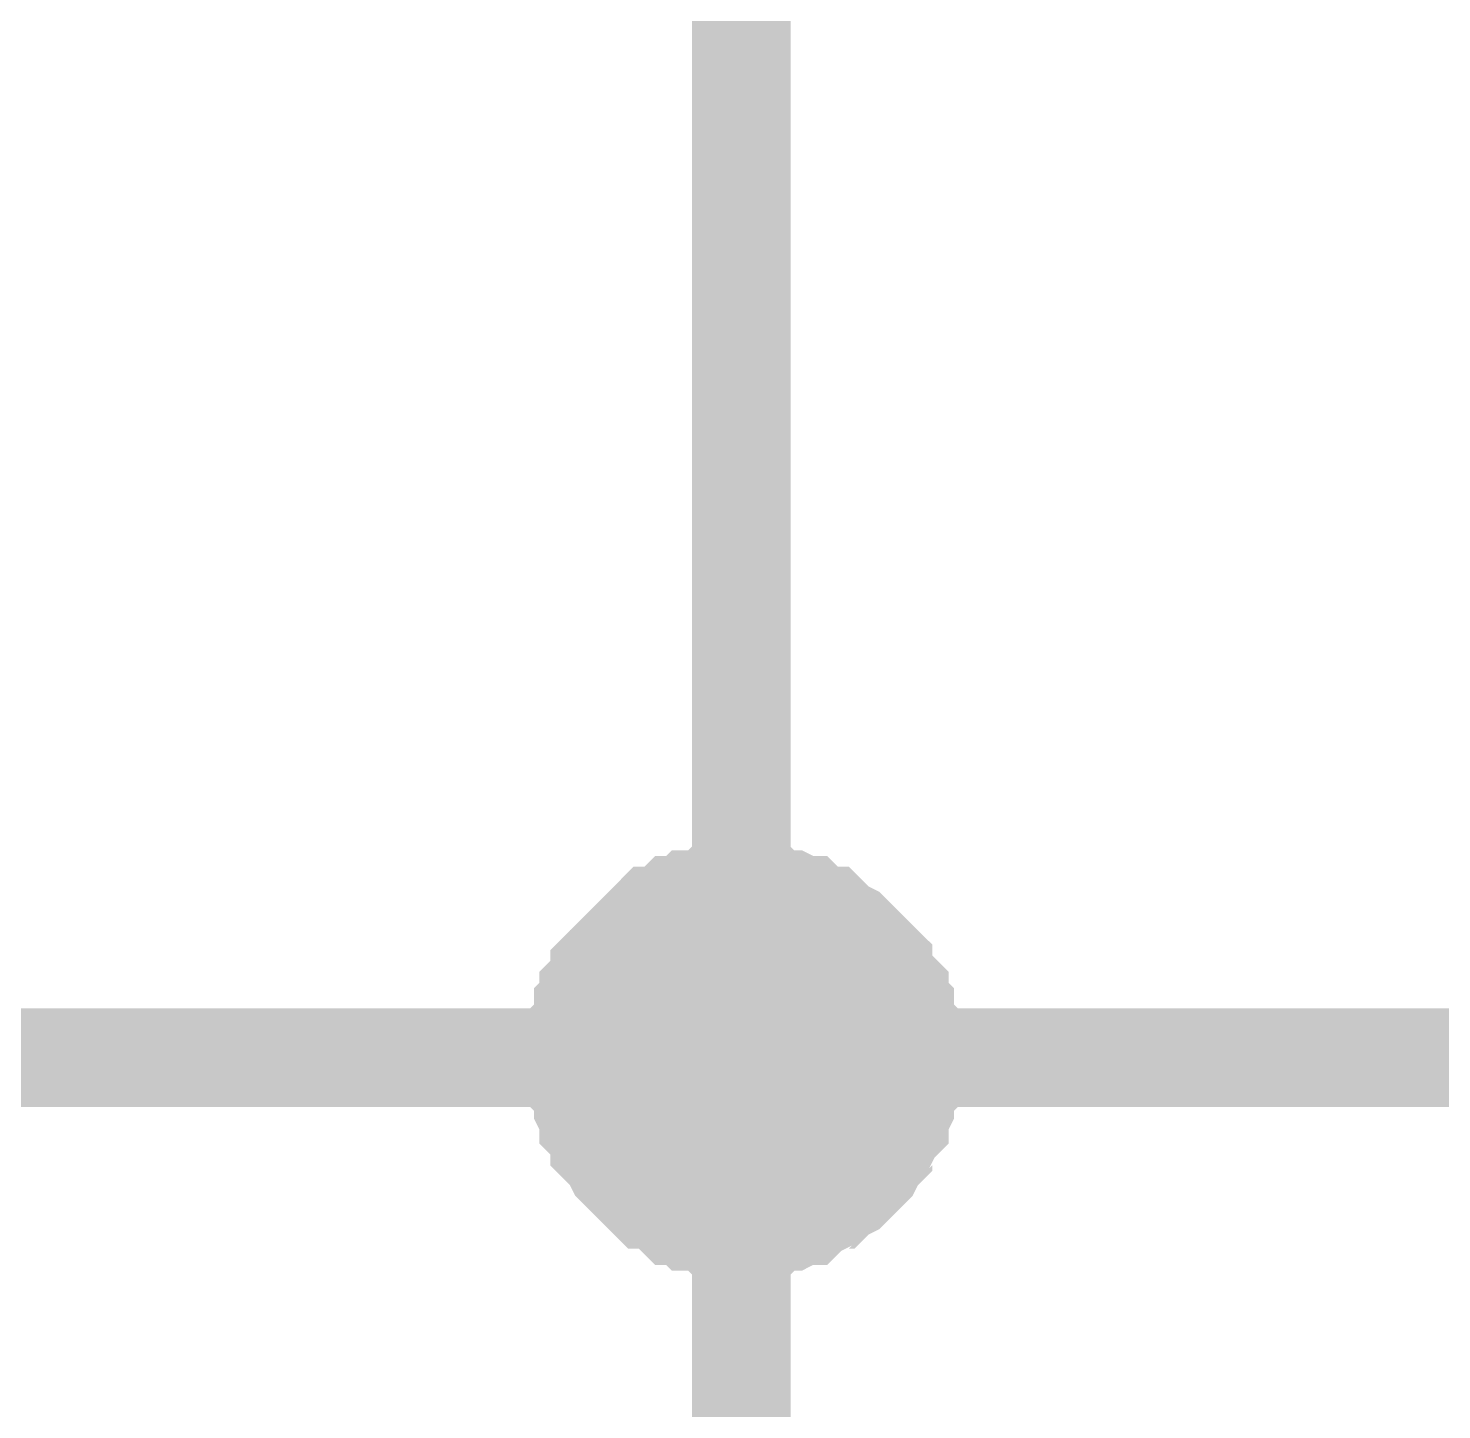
# Model space of a CAD drawing. Header units: millimetres. Extents: x 0 to 420, y 0 to 297.
# Drawn here: x 212.833 to 217.126, y 93.929 to 98.126 of the extents above; entities that cross this region are included whole.
import ezdxf

# ---------------------------------------------------------------- set-up
doc = ezdxf.new("R2010")
doc.units = ezdxf.units.MM
doc.layers.add('Sheet', color=255, linetype='Continuous')

msp = doc.modelspace()

# ---------------------------------------------------------------- linework, layer by layer
at = {"layer": 'Sheet'}
for points, const_width in [([(150.0355, 134.988), (167.5299, 134.988), (167.5299, 94.9983), (214.9984, 94.9983)], 0.2997), ([(242.4898, 94.9983), (214.9984, 94.9983), (214.9984, 99.9991)], 0.2997), ([(214.5019, 94.9983), (214.5019, 95.0314), (214.5019, 95.0479), (214.5019, 95.0811), (214.5184, 95.0976), (214.5184, 95.1307), (214.5184, 95.1473), (214.535, 95.1639), (214.535, 95.197), (214.5515, 95.2135), (214.5681, 95.2301), (214.5681, 95.2632), (214.5846, 95.2798), (214.6012, 95.2963), (214.6177, 95.3129), (214.6343, 95.3294), (214.6509, 95.346), (214.6674, 95.3626), (214.684, 95.3791), (214.7005, 95.3957), (214.7171, 95.4122), (214.7336, 95.4288), (214.7667, 95.4288), (214.7833, 95.4454), (214.7998, 95.4619), (214.8329, 95.4619), (214.8495, 95.4785), (214.866, 95.4785), (214.8991, 95.4785), (214.9157, 95.495), (214.9488, 95.495), (214.9653, 95.495), (214.9984, 95.495)], 0.2997), ([(214.5019, 94.9983), (214.5019, 95.0314), (214.5019, 95.0479), (214.5019, 95.0811), (214.5184, 95.0976), (214.5184, 95.1307), (214.5184, 95.1473), (214.535, 95.1639), (214.535, 95.197), (214.5515, 95.2135), (214.5681, 95.2301), (214.5681, 95.2632), (214.5846, 95.2798), (214.6012, 95.2963), (214.6177, 95.3129), (214.6343, 95.3294), (214.6509, 95.346), (214.6674, 95.3626), (214.684, 95.3791), (214.7005, 95.3957), (214.7171, 95.4122), (214.7336, 95.4288), (214.7667, 95.4288), (214.7833, 95.4454), (214.7998, 95.4619), (214.8329, 95.4619), (214.8495, 95.4785), (214.866, 95.4785), (214.8991, 95.4785), (214.9157, 95.495), (214.9488, 95.495), (214.9653, 95.495), (214.9984, 95.495)], 0.2997), ([(214.5019, 94.9983), (214.5019, 95.0314), (214.5019, 95.0479), (214.5019, 95.0811), (214.5184, 95.0976), (214.5184, 95.1307), (214.5184, 95.1473), (214.535, 95.1639), (214.535, 95.197), (214.5515, 95.2135), (214.5681, 95.2301), (214.5681, 95.2632), (214.5846, 95.2798), (214.6012, 95.2963), (214.6177, 95.3129), (214.6343, 95.3294), (214.6509, 95.346), (214.6674, 95.3626), (214.684, 95.3791), (214.7005, 95.3957), (214.7171, 95.4122), (214.7336, 95.4288), (214.7667, 95.4288), (214.7833, 95.4454), (214.7998, 95.4619), (214.8329, 95.4619), (214.8495, 95.4785), (214.866, 95.4785), (214.8991, 95.4785), (214.9157, 95.495), (214.9488, 95.495), (214.9653, 95.495), (214.9984, 95.495)], 0.2997), ([(214.5019, 94.9983), (214.5019, 95.0314), (214.5019, 95.0479), (214.5019, 95.0811), (214.5184, 95.0976), (214.5184, 95.1307), (214.5184, 95.1473), (214.535, 95.1639), (214.535, 95.197), (214.5515, 95.2135), (214.5681, 95.2301), (214.5681, 95.2632), (214.5846, 95.2798), (214.6012, 95.2963), (214.6177, 95.3129), (214.6343, 95.3294), (214.6509, 95.346), (214.6674, 95.3626), (214.684, 95.3791), (214.7005, 95.3957), (214.7171, 95.4122), (214.7336, 95.4288), (214.7667, 95.4288), (214.7833, 95.4454), (214.7998, 95.4619), (214.8329, 95.4619), (214.8495, 95.4785), (214.866, 95.4785), (214.8991, 95.4785), (214.9157, 95.495), (214.9488, 95.495), (214.9653, 95.495), (214.9984, 95.495)], 0.2997), ([(214.5019, 94.9983), (214.5019, 95.0314), (214.5019, 95.0479), (214.5019, 95.0811), (214.5184, 95.0976), (214.5184, 95.1307), (214.5184, 95.1473), (214.535, 95.1639), (214.535, 95.197), (214.5515, 95.2135), (214.5681, 95.2301), (214.5681, 95.2632), (214.5846, 95.2798), (214.6012, 95.2963), (214.6177, 95.3129), (214.6343, 95.3294), (214.6509, 95.346), (214.6674, 95.3626), (214.684, 95.3791), (214.7005, 95.3957), (214.7171, 95.4122), (214.7336, 95.4288), (214.7667, 95.4288), (214.7833, 95.4454), (214.7998, 95.4619), (214.8329, 95.4619), (214.8495, 95.4785), (214.866, 95.4785), (214.8991, 95.4785), (214.9157, 95.495), (214.9488, 95.495), (214.9653, 95.495), (214.9984, 95.495)], 0.2997), ([(214.5019, 94.9983), (214.5019, 95.0314), (214.5019, 95.0479), (214.5019, 95.0811), (214.5184, 95.0976), (214.5184, 95.1307), (214.5184, 95.1473), (214.535, 95.1639), (214.535, 95.197), (214.5515, 95.2135), (214.5681, 95.2301), (214.5681, 95.2632), (214.5846, 95.2798), (214.6012, 95.2963), (214.6177, 95.3129), (214.6343, 95.3294), (214.6509, 95.346), (214.6674, 95.3626), (214.684, 95.3791), (214.7005, 95.3957), (214.7171, 95.4122), (214.7336, 95.4288), (214.7667, 95.4288), (214.7833, 95.4454), (214.7998, 95.4619), (214.8329, 95.4619), (214.8495, 95.4785), (214.866, 95.4785), (214.8991, 95.4785), (214.9157, 95.495), (214.9488, 95.495), (214.9653, 95.495), (214.9984, 95.495)], 0.2997), ([(214.9984, 95.495), (214.9984, 95.495)], 0.2997), ([(214.9984, 95.495), (215.0315, 95.495), (215.0481, 95.495), (215.0812, 95.495), (215.0977, 95.4785), (215.1308, 95.4785), (215.1474, 95.4785), (215.1805, 95.4619), (215.197, 95.4619), (215.2136, 95.4454), (215.2467, 95.4288), (215.2632, 95.4288), (215.2798, 95.4122), (215.2963, 95.3957), (215.3294, 95.3791), (215.346, 95.3626), (215.3625, 95.346), (215.3791, 95.3294), (215.3956, 95.3129), (215.4122, 95.2963), (215.4288, 95.2798), (215.4288, 95.2632), (215.4453, 95.2301), (215.4619, 95.2135), (215.4784, 95.197), (215.4784, 95.1639), (215.495, 95.1473), (215.495, 95.1307), (215.495, 95.0976), (215.5115, 95.0811), (215.5115, 95.0479), (215.5115, 95.0314), (215.5115, 94.9983)], 0.2997), ([(214.9984, 95.495), (214.9984, 95.495)], 0.2997), ([(214.9984, 95.495), (215.0315, 95.495), (215.0481, 95.495), (215.0812, 95.495), (215.0977, 95.4785), (215.1308, 95.4785), (215.1474, 95.4785), (215.1805, 95.4619), (215.197, 95.4619), (215.2136, 95.4454), (215.2467, 95.4288), (215.2632, 95.4288), (215.2798, 95.4122), (215.2963, 95.3957), (215.3294, 95.3791), (215.346, 95.3626), (215.3625, 95.346), (215.3791, 95.3294), (215.3956, 95.3129), (215.4122, 95.2963), (215.4288, 95.2798), (215.4288, 95.2632), (215.4453, 95.2301), (215.4619, 95.2135), (215.4784, 95.197), (215.4784, 95.1639), (215.495, 95.1473), (215.495, 95.1307), (215.495, 95.0976), (215.5115, 95.0811), (215.5115, 95.0479), (215.5115, 95.0314), (215.5115, 94.9983)], 0.2997), ([(214.9984, 95.495), (214.9984, 95.495)], 0.2997), ([(214.9984, 95.495), (215.0315, 95.495), (215.0481, 95.495), (215.0812, 95.495), (215.0977, 95.4785), (215.1308, 95.4785), (215.1474, 95.4785), (215.1805, 95.4619), (215.197, 95.4619), (215.2136, 95.4454), (215.2467, 95.4288), (215.2632, 95.4288), (215.2798, 95.4122), (215.2963, 95.3957), (215.3294, 95.3791), (215.346, 95.3626), (215.3625, 95.346), (215.3791, 95.3294), (215.3956, 95.3129), (215.4122, 95.2963), (215.4288, 95.2798), (215.4288, 95.2632), (215.4453, 95.2301), (215.4619, 95.2135), (215.4784, 95.197), (215.4784, 95.1639), (215.495, 95.1473), (215.495, 95.1307), (215.495, 95.0976), (215.5115, 95.0811), (215.5115, 95.0479), (215.5115, 95.0314), (215.5115, 94.9983)], 0.2997), ([(214.9984, 95.495), (214.9984, 95.495)], 0.2997), ([(214.9984, 95.495), (215.0315, 95.495), (215.0481, 95.495), (215.0812, 95.495), (215.0977, 95.4785), (215.1308, 95.4785), (215.1474, 95.4785), (215.1805, 95.4619), (215.197, 95.4619), (215.2136, 95.4454), (215.2467, 95.4288), (215.2632, 95.4288), (215.2798, 95.4122), (215.2963, 95.3957), (215.3294, 95.3791), (215.346, 95.3626), (215.3625, 95.346), (215.3791, 95.3294), (215.3956, 95.3129), (215.4122, 95.2963), (215.4288, 95.2798), (215.4288, 95.2632), (215.4453, 95.2301), (215.4619, 95.2135), (215.4784, 95.197), (215.4784, 95.1639), (215.495, 95.1473), (215.495, 95.1307), (215.495, 95.0976), (215.5115, 95.0811), (215.5115, 95.0479), (215.5115, 95.0314), (215.5115, 94.9983)], 0.2997), ([(214.9984, 95.495), (214.9984, 95.495)], 0.2997), ([(214.9984, 95.495), (215.0315, 95.495), (215.0481, 95.495), (215.0812, 95.495), (215.0977, 95.4785), (215.1308, 95.4785), (215.1474, 95.4785), (215.1805, 95.4619), (215.197, 95.4619), (215.2136, 95.4454), (215.2467, 95.4288), (215.2632, 95.4288), (215.2798, 95.4122), (215.2963, 95.3957), (215.3294, 95.3791), (215.346, 95.3626), (215.3625, 95.346), (215.3791, 95.3294), (215.3956, 95.3129), (215.4122, 95.2963), (215.4288, 95.2798), (215.4288, 95.2632), (215.4453, 95.2301), (215.4619, 95.2135), (215.4784, 95.197), (215.4784, 95.1639), (215.495, 95.1473), (215.495, 95.1307), (215.495, 95.0976), (215.5115, 95.0811), (215.5115, 95.0479), (215.5115, 95.0314), (215.5115, 94.9983)], 0.2997), ([(214.9984, 95.495), (214.9984, 95.495)], 0.2997), ([(214.9984, 95.495), (215.0315, 95.495), (215.0481, 95.495), (215.0812, 95.495), (215.0977, 95.4785), (215.1308, 95.4785), (215.1474, 95.4785), (215.1805, 95.4619), (215.197, 95.4619), (215.2136, 95.4454), (215.2467, 95.4288), (215.2632, 95.4288), (215.2798, 95.4122), (215.2963, 95.3957), (215.3294, 95.3791), (215.346, 95.3626), (215.3625, 95.346), (215.3791, 95.3294), (215.3956, 95.3129), (215.4122, 95.2963), (215.4288, 95.2798), (215.4288, 95.2632), (215.4453, 95.2301), (215.4619, 95.2135), (215.4784, 95.197), (215.4784, 95.1639), (215.495, 95.1473), (215.495, 95.1307), (215.495, 95.0976), (215.5115, 95.0811), (215.5115, 95.0479), (215.5115, 95.0314), (215.5115, 94.9983)], 0.2997), ([(214.5019, 94.9983), (214.5019, 95.0314), (214.5019, 95.0479), (214.5019, 95.0811), (214.5184, 95.0976), (214.5184, 95.1307), (214.5184, 95.1473), (214.535, 95.1639), (214.535, 95.197), (214.5515, 95.2135), (214.5681, 95.2301), (214.5681, 95.2632), (214.5846, 95.2798), (214.6012, 95.2963), (214.6177, 95.3129), (214.6343, 95.3294), (214.6509, 95.346), (214.6674, 95.3626), (214.684, 95.3791), (214.7005, 95.3957), (214.7171, 95.4122), (214.7336, 95.4288), (214.7667, 95.4288), (214.7833, 95.4454), (214.7998, 95.4619), (214.8329, 95.4619), (214.8495, 95.4785), (214.866, 95.4785), (214.8991, 95.4785), (214.9157, 95.495), (214.9488, 95.495), (214.9653, 95.495), (214.9984, 95.495)], 0.0991), ([(214.5019, 94.9983), (214.5019, 95.0314), (214.5019, 95.0479), (214.5019, 95.0811), (214.5184, 95.0976), (214.5184, 95.1307), (214.5184, 95.1473), (214.535, 95.1639), (214.535, 95.197), (214.5515, 95.2135), (214.5681, 95.2301), (214.5681, 95.2632), (214.5846, 95.2798), (214.6012, 95.2963), (214.6177, 95.3129), (214.6343, 95.3294), (214.6509, 95.346), (214.6674, 95.3626), (214.684, 95.3791), (214.7005, 95.3957), (214.7171, 95.4122), (214.7336, 95.4288), (214.7667, 95.4288), (214.7833, 95.4454), (214.7998, 95.4619), (214.8329, 95.4619), (214.8495, 95.4785), (214.866, 95.4785), (214.8991, 95.4785), (214.9157, 95.495), (214.9488, 95.495), (214.9653, 95.495), (214.9984, 95.495)], 0.0991), ([(214.5019, 94.9983), (214.5019, 95.0314), (214.5019, 95.0479), (214.5019, 95.0811), (214.5184, 95.0976), (214.5184, 95.1307), (214.5184, 95.1473), (214.535, 95.1639), (214.535, 95.197), (214.5515, 95.2135), (214.5681, 95.2301), (214.5681, 95.2632), (214.5846, 95.2798), (214.6012, 95.2963), (214.6177, 95.3129), (214.6343, 95.3294), (214.6509, 95.346), (214.6674, 95.3626), (214.684, 95.3791), (214.7005, 95.3957), (214.7171, 95.4122), (214.7336, 95.4288), (214.7667, 95.4288), (214.7833, 95.4454), (214.7998, 95.4619), (214.8329, 95.4619), (214.8495, 95.4785), (214.866, 95.4785), (214.8991, 95.4785), (214.9157, 95.495), (214.9488, 95.495), (214.9653, 95.495), (214.9984, 95.495)], 0.0991), ([(214.5019, 94.9983), (214.5019, 95.0314), (214.5019, 95.0479), (214.5019, 95.0811), (214.5184, 95.0976), (214.5184, 95.1307), (214.5184, 95.1473), (214.535, 95.1639), (214.535, 95.197), (214.5515, 95.2135), (214.5681, 95.2301), (214.5681, 95.2632), (214.5846, 95.2798), (214.6012, 95.2963), (214.6177, 95.3129), (214.6343, 95.3294), (214.6509, 95.346), (214.6674, 95.3626), (214.684, 95.3791), (214.7005, 95.3957), (214.7171, 95.4122), (214.7336, 95.4288), (214.7667, 95.4288), (214.7833, 95.4454), (214.7998, 95.4619), (214.8329, 95.4619), (214.8495, 95.4785), (214.866, 95.4785), (214.8991, 95.4785), (214.9157, 95.495), (214.9488, 95.495), (214.9653, 95.495), (214.9984, 95.495)], 0.0991), ([(214.5019, 94.9983), (214.5019, 95.0314), (214.5019, 95.0479), (214.5019, 95.0811), (214.5184, 95.0976), (214.5184, 95.1307), (214.5184, 95.1473), (214.535, 95.1639), (214.535, 95.197), (214.5515, 95.2135), (214.5681, 95.2301), (214.5681, 95.2632), (214.5846, 95.2798), (214.6012, 95.2963), (214.6177, 95.3129), (214.6343, 95.3294), (214.6509, 95.346), (214.6674, 95.3626), (214.684, 95.3791), (214.7005, 95.3957), (214.7171, 95.4122), (214.7336, 95.4288), (214.7667, 95.4288), (214.7833, 95.4454), (214.7998, 95.4619), (214.8329, 95.4619), (214.8495, 95.4785), (214.866, 95.4785), (214.8991, 95.4785), (214.9157, 95.495), (214.9488, 95.495), (214.9653, 95.495), (214.9984, 95.495)], 0.0991), ([(214.5019, 94.9983), (214.5019, 95.0314), (214.5019, 95.0479), (214.5019, 95.0811), (214.5184, 95.0976), (214.5184, 95.1307), (214.5184, 95.1473), (214.535, 95.1639), (214.535, 95.197), (214.5515, 95.2135), (214.5681, 95.2301), (214.5681, 95.2632), (214.5846, 95.2798), (214.6012, 95.2963), (214.6177, 95.3129), (214.6343, 95.3294), (214.6509, 95.346), (214.6674, 95.3626), (214.684, 95.3791), (214.7005, 95.3957), (214.7171, 95.4122), (214.7336, 95.4288), (214.7667, 95.4288), (214.7833, 95.4454), (214.7998, 95.4619), (214.8329, 95.4619), (214.8495, 95.4785), (214.866, 95.4785), (214.8991, 95.4785), (214.9157, 95.495), (214.9488, 95.495), (214.9653, 95.495), (214.9984, 95.495)], 0.0991), ([(214.9984, 95.495), (214.9984, 95.495)], 0.0991), ([(214.9984, 95.495), (215.0315, 95.495), (215.0481, 95.495), (215.0812, 95.495), (215.0977, 95.4785), (215.1308, 95.4785), (215.1474, 95.4785), (215.1805, 95.4619), (215.197, 95.4619), (215.2136, 95.4454), (215.2467, 95.4288), (215.2632, 95.4288), (215.2798, 95.4122), (215.2963, 95.3957), (215.3294, 95.3791), (215.346, 95.3626), (215.3625, 95.346), (215.3791, 95.3294), (215.3956, 95.3129), (215.4122, 95.2963), (215.4288, 95.2798), (215.4288, 95.2632), (215.4453, 95.2301), (215.4619, 95.2135), (215.4784, 95.197), (215.4784, 95.1639), (215.495, 95.1473), (215.495, 95.1307), (215.495, 95.0976), (215.5115, 95.0811), (215.5115, 95.0479), (215.5115, 95.0314), (215.5115, 94.9983)], 0.0991), ([(214.9984, 95.495), (214.9984, 95.495)], 0.0991), ([(214.9984, 95.495), (215.0315, 95.495), (215.0481, 95.495), (215.0812, 95.495), (215.0977, 95.4785), (215.1308, 95.4785), (215.1474, 95.4785), (215.1805, 95.4619), (215.197, 95.4619), (215.2136, 95.4454), (215.2467, 95.4288), (215.2632, 95.4288), (215.2798, 95.4122), (215.2963, 95.3957), (215.3294, 95.3791), (215.346, 95.3626), (215.3625, 95.346), (215.3791, 95.3294), (215.3956, 95.3129), (215.4122, 95.2963), (215.4288, 95.2798), (215.4288, 95.2632), (215.4453, 95.2301), (215.4619, 95.2135), (215.4784, 95.197), (215.4784, 95.1639), (215.495, 95.1473), (215.495, 95.1307), (215.495, 95.0976), (215.5115, 95.0811), (215.5115, 95.0479), (215.5115, 95.0314), (215.5115, 94.9983)], 0.0991), ([(214.9984, 95.495), (214.9984, 95.495)], 0.0991), ([(214.9984, 95.495), (215.0315, 95.495), (215.0481, 95.495), (215.0812, 95.495), (215.0977, 95.4785), (215.1308, 95.4785), (215.1474, 95.4785), (215.1805, 95.4619), (215.197, 95.4619), (215.2136, 95.4454), (215.2467, 95.4288), (215.2632, 95.4288), (215.2798, 95.4122), (215.2963, 95.3957), (215.3294, 95.3791), (215.346, 95.3626), (215.3625, 95.346), (215.3791, 95.3294), (215.3956, 95.3129), (215.4122, 95.2963), (215.4288, 95.2798), (215.4288, 95.2632), (215.4453, 95.2301), (215.4619, 95.2135), (215.4784, 95.197), (215.4784, 95.1639), (215.495, 95.1473), (215.495, 95.1307), (215.495, 95.0976), (215.5115, 95.0811), (215.5115, 95.0479), (215.5115, 95.0314), (215.5115, 94.9983)], 0.0991), ([(214.9984, 95.495), (214.9984, 95.495)], 0.0991), ([(214.9984, 95.495), (215.0315, 95.495), (215.0481, 95.495), (215.0812, 95.495), (215.0977, 95.4785), (215.1308, 95.4785), (215.1474, 95.4785), (215.1805, 95.4619), (215.197, 95.4619), (215.2136, 95.4454), (215.2467, 95.4288), (215.2632, 95.4288), (215.2798, 95.4122), (215.2963, 95.3957), (215.3294, 95.3791), (215.346, 95.3626), (215.3625, 95.346), (215.3791, 95.3294), (215.3956, 95.3129), (215.4122, 95.2963), (215.4288, 95.2798), (215.4288, 95.2632), (215.4453, 95.2301), (215.4619, 95.2135), (215.4784, 95.197), (215.4784, 95.1639), (215.495, 95.1473), (215.495, 95.1307), (215.495, 95.0976), (215.5115, 95.0811), (215.5115, 95.0479), (215.5115, 95.0314), (215.5115, 94.9983)], 0.0991), ([(214.9984, 95.495), (214.9984, 95.495)], 0.0991), ([(214.9984, 95.495), (215.0315, 95.495), (215.0481, 95.495), (215.0812, 95.495), (215.0977, 95.4785), (215.1308, 95.4785), (215.1474, 95.4785), (215.1805, 95.4619), (215.197, 95.4619), (215.2136, 95.4454), (215.2467, 95.4288), (215.2632, 95.4288), (215.2798, 95.4122), (215.2963, 95.3957), (215.3294, 95.3791), (215.346, 95.3626), (215.3625, 95.346), (215.3791, 95.3294), (215.3956, 95.3129), (215.4122, 95.2963), (215.4288, 95.2798), (215.4288, 95.2632), (215.4453, 95.2301), (215.4619, 95.2135), (215.4784, 95.197), (215.4784, 95.1639), (215.495, 95.1473), (215.495, 95.1307), (215.495, 95.0976), (215.5115, 95.0811), (215.5115, 95.0479), (215.5115, 95.0314), (215.5115, 94.9983)], 0.0991), ([(214.9984, 95.495), (214.9984, 95.495)], 0.0991), ([(214.9984, 95.495), (215.0315, 95.495), (215.0481, 95.495), (215.0812, 95.495), (215.0977, 95.4785), (215.1308, 95.4785), (215.1474, 95.4785), (215.1805, 95.4619), (215.197, 95.4619), (215.2136, 95.4454), (215.2467, 95.4288), (215.2632, 95.4288), (215.2798, 95.4122), (215.2963, 95.3957), (215.3294, 95.3791), (215.346, 95.3626), (215.3625, 95.346), (215.3791, 95.3294), (215.3956, 95.3129), (215.4122, 95.2963), (215.4288, 95.2798), (215.4288, 95.2632), (215.4453, 95.2301), (215.4619, 95.2135), (215.4784, 95.197), (215.4784, 95.1639), (215.495, 95.1473), (215.495, 95.1307), (215.495, 95.0976), (215.5115, 95.0811), (215.5115, 95.0479), (215.5115, 95.0314), (215.5115, 94.9983)], 0.0991), ([(214.9984, 94.4849), (214.9653, 94.4849), (214.9488, 94.4849), (214.9157, 94.4849), (214.8991, 94.5015), (214.866, 94.5015), (214.8495, 94.5015), (214.8329, 94.5181), (214.7998, 94.5181), (214.7833, 94.5346), (214.7667, 94.5512), (214.7336, 94.5677), (214.7171, 94.5677), (214.7005, 94.5843), (214.684, 94.6009), (214.6674, 94.6174), (214.6509, 94.634), (214.6343, 94.6505), (214.6177, 94.6671), (214.6012, 94.7002), (214.5846, 94.7168), (214.5681, 94.7333), (214.5681, 94.7499), (214.5515, 94.783), (214.535, 94.7996), (214.535, 94.8161), (214.5184, 94.8492), (214.5184, 94.8658), (214.5184, 94.8989), (214.5019, 94.9155), (214.5019, 94.9486), (214.5019, 94.9652), (214.5019, 94.9983)], 0.2997), ([(214.5019, 94.9983), (214.5019, 94.9983)], 0.2997), ([(214.9984, 94.4849), (214.9653, 94.4849), (214.9488, 94.4849), (214.9157, 94.4849), (214.8991, 94.5015), (214.866, 94.5015), (214.8495, 94.5015), (214.8329, 94.5181), (214.7998, 94.5181), (214.7833, 94.5346), (214.7667, 94.5512), (214.7336, 94.5677), (214.7171, 94.5677), (214.7005, 94.5843), (214.684, 94.6009), (214.6674, 94.6174), (214.6509, 94.634), (214.6343, 94.6505), (214.6177, 94.6671), (214.6012, 94.7002), (214.5846, 94.7168), (214.5681, 94.7333), (214.5681, 94.7499), (214.5515, 94.783), (214.535, 94.7996), (214.535, 94.8161), (214.5184, 94.8492), (214.5184, 94.8658), (214.5184, 94.8989), (214.5019, 94.9155), (214.5019, 94.9486), (214.5019, 94.9652), (214.5019, 94.9983)], 0.2997), ([(214.5019, 94.9983), (214.5019, 94.9983)], 0.2997), ([(214.9984, 94.4849), (214.9653, 94.4849), (214.9488, 94.4849), (214.9157, 94.4849), (214.8991, 94.5015), (214.866, 94.5015), (214.8495, 94.5015), (214.8329, 94.5181), (214.7998, 94.5181), (214.7833, 94.5346), (214.7667, 94.5512), (214.7336, 94.5677), (214.7171, 94.5677), (214.7005, 94.5843), (214.684, 94.6009), (214.6674, 94.6174), (214.6509, 94.634), (214.6343, 94.6505), (214.6177, 94.6671), (214.6012, 94.7002), (214.5846, 94.7168), (214.5681, 94.7333), (214.5681, 94.7499), (214.5515, 94.783), (214.535, 94.7996), (214.535, 94.8161), (214.5184, 94.8492), (214.5184, 94.8658), (214.5184, 94.8989), (214.5019, 94.9155), (214.5019, 94.9486), (214.5019, 94.9652), (214.5019, 94.9983)], 0.2997), ([(214.5019, 94.9983), (214.5019, 94.9983)], 0.2997), ([(214.9984, 94.4849), (214.9653, 94.4849), (214.9488, 94.4849), (214.9157, 94.4849), (214.8991, 94.5015), (214.866, 94.5015), (214.8495, 94.5015), (214.8329, 94.5181), (214.7998, 94.5181), (214.7833, 94.5346), (214.7667, 94.5512), (214.7336, 94.5677), (214.7171, 94.5677), (214.7005, 94.5843), (214.684, 94.6009), (214.6674, 94.6174), (214.6509, 94.634), (214.6343, 94.6505), (214.6177, 94.6671), (214.6012, 94.7002), (214.5846, 94.7168), (214.5681, 94.7333), (214.5681, 94.7499), (214.5515, 94.783), (214.535, 94.7996), (214.535, 94.8161), (214.5184, 94.8492), (214.5184, 94.8658), (214.5184, 94.8989), (214.5019, 94.9155), (214.5019, 94.9486), (214.5019, 94.9652), (214.5019, 94.9983)], 0.2997), ([(214.5019, 94.9983), (214.5019, 94.9983)], 0.2997), ([(214.9984, 94.4849), (214.9653, 94.4849), (214.9488, 94.4849), (214.9157, 94.4849), (214.8991, 94.5015), (214.866, 94.5015), (214.8495, 94.5015), (214.8329, 94.5181), (214.7998, 94.5181), (214.7833, 94.5346), (214.7667, 94.5512), (214.7336, 94.5677), (214.7171, 94.5677), (214.7005, 94.5843), (214.684, 94.6009), (214.6674, 94.6174), (214.6509, 94.634), (214.6343, 94.6505), (214.6177, 94.6671), (214.6012, 94.7002), (214.5846, 94.7168), (214.5681, 94.7333), (214.5681, 94.7499), (214.5515, 94.783), (214.535, 94.7996), (214.535, 94.8161), (214.5184, 94.8492), (214.5184, 94.8658), (214.5184, 94.8989), (214.5019, 94.9155), (214.5019, 94.9486), (214.5019, 94.9652), (214.5019, 94.9983)], 0.2997), ([(214.5019, 94.9983), (214.5019, 94.9983)], 0.2997), ([(214.9984, 94.4849), (214.9653, 94.4849), (214.9488, 94.4849), (214.9157, 94.4849), (214.8991, 94.5015), (214.866, 94.5015), (214.8495, 94.5015), (214.8329, 94.5181), (214.7998, 94.5181), (214.7833, 94.5346), (214.7667, 94.5512), (214.7336, 94.5677), (214.7171, 94.5677), (214.7005, 94.5843), (214.684, 94.6009), (214.6674, 94.6174), (214.6509, 94.634), (214.6343, 94.6505), (214.6177, 94.6671), (214.6012, 94.7002), (214.5846, 94.7168), (214.5681, 94.7333), (214.5681, 94.7499), (214.5515, 94.783), (214.535, 94.7996), (214.535, 94.8161), (214.5184, 94.8492), (214.5184, 94.8658), (214.5184, 94.8989), (214.5019, 94.9155), (214.5019, 94.9486), (214.5019, 94.9652), (214.5019, 94.9983)], 0.2997), ([(214.5019, 94.9983), (214.5019, 94.9983)], 0.2997), ([(215.5115, 94.9983), (215.5115, 94.9652), (215.5115, 94.9486), (215.5115, 94.9155), (215.495, 94.8989), (215.495, 94.8658), (215.495, 94.8492), (215.4784, 94.8161), (215.4784, 94.7996), (215.4619, 94.783), (215.4453, 94.7499), (215.4288, 94.7333), (215.4288, 94.7168), (215.4122, 94.7002), (215.3956, 94.6671), (215.3791, 94.6505), (215.3625, 94.634), (215.346, 94.6174), (215.3294, 94.6009), (215.2963, 94.5843), (215.2798, 94.5677), (215.2632, 94.5677), (215.2467, 94.5512), (215.2136, 94.5346), (215.197, 94.5181), (215.1805, 94.5181), (215.1474, 94.5015), (215.1308, 94.5015), (215.0977, 94.5015), (215.0812, 94.4849), (215.0481, 94.4849), (215.0315, 94.4849), (214.9984, 94.4849)], 0.2997), ([(214.9984, 94.9983), (214.9984, 87.4971), (254.9858, 87.4971)], 0.2997), ([(215.5115, 94.9983), (215.5115, 94.9652), (215.5115, 94.9486), (215.5115, 94.9155), (215.495, 94.8989), (215.495, 94.8658), (215.495, 94.8492), (215.4784, 94.8161), (215.4784, 94.7996), (215.4619, 94.783), (215.4453, 94.7499), (215.4288, 94.7333), (215.4288, 94.7168), (215.4122, 94.7002), (215.3956, 94.6671), (215.3791, 94.6505), (215.3625, 94.634), (215.346, 94.6174), (215.3294, 94.6009), (215.2963, 94.5843), (215.2798, 94.5677), (215.2632, 94.5677), (215.2467, 94.5512), (215.2136, 94.5346), (215.197, 94.5181), (215.1805, 94.5181), (215.1474, 94.5015), (215.1308, 94.5015), (215.0977, 94.5015), (215.0812, 94.4849), (215.0481, 94.4849), (215.0315, 94.4849), (214.9984, 94.4849)], 0.2997), ([(215.5115, 94.9983), (215.5115, 94.9652), (215.5115, 94.9486), (215.5115, 94.9155), (215.495, 94.8989), (215.495, 94.8658), (215.495, 94.8492), (215.4784, 94.8161), (215.4784, 94.7996), (215.4619, 94.783), (215.4453, 94.7499), (215.4288, 94.7333), (215.4288, 94.7168), (215.4122, 94.7002), (215.3956, 94.6671), (215.3791, 94.6505), (215.3625, 94.634), (215.346, 94.6174), (215.3294, 94.6009), (215.2963, 94.5843), (215.2798, 94.5677), (215.2632, 94.5677), (215.2467, 94.5512), (215.2136, 94.5346), (215.197, 94.5181), (215.1805, 94.5181), (215.1474, 94.5015), (215.1308, 94.5015), (215.0977, 94.5015), (215.0812, 94.4849), (215.0481, 94.4849), (215.0315, 94.4849), (214.9984, 94.4849)], 0.2997), ([(215.5115, 94.9983), (215.5115, 94.9652), (215.5115, 94.9486), (215.5115, 94.9155), (215.495, 94.8989), (215.495, 94.8658), (215.495, 94.8492), (215.4784, 94.8161), (215.4784, 94.7996), (215.4619, 94.783), (215.4453, 94.7499), (215.4288, 94.7333), (215.4288, 94.7168), (215.4122, 94.7002), (215.3956, 94.6671), (215.3791, 94.6505), (215.3625, 94.634), (215.346, 94.6174), (215.3294, 94.6009), (215.2963, 94.5843), (215.2798, 94.5677), (215.2632, 94.5677), (215.2467, 94.5512), (215.2136, 94.5346), (215.197, 94.5181), (215.1805, 94.5181), (215.1474, 94.5015), (215.1308, 94.5015), (215.0977, 94.5015), (215.0812, 94.4849), (215.0481, 94.4849), (215.0315, 94.4849), (214.9984, 94.4849)], 0.2997), ([(215.5115, 94.9983), (215.5115, 94.9652), (215.5115, 94.9486), (215.5115, 94.9155), (215.495, 94.8989), (215.495, 94.8658), (215.495, 94.8492), (215.4784, 94.8161), (215.4784, 94.7996), (215.4619, 94.783), (215.4453, 94.7499), (215.4288, 94.7333), (215.4288, 94.7168), (215.4122, 94.7002), (215.3956, 94.6671), (215.3791, 94.6505), (215.3625, 94.634), (215.346, 94.6174), (215.3294, 94.6009), (215.2963, 94.5843), (215.2798, 94.5677), (215.2632, 94.5677), (215.2467, 94.5512), (215.2136, 94.5346), (215.197, 94.5181), (215.1805, 94.5181), (215.1474, 94.5015), (215.1308, 94.5015), (215.0977, 94.5015), (215.0812, 94.4849), (215.0481, 94.4849), (215.0315, 94.4849), (214.9984, 94.4849)], 0.2997), ([(215.5115, 94.9983), (215.5115, 94.9652), (215.5115, 94.9486), (215.5115, 94.9155), (215.495, 94.8989), (215.495, 94.8658), (215.495, 94.8492), (215.4784, 94.8161), (215.4784, 94.7996), (215.4619, 94.783), (215.4453, 94.7499), (215.4288, 94.7333), (215.4288, 94.7168), (215.4122, 94.7002), (215.3956, 94.6671), (215.3791, 94.6505), (215.3625, 94.634), (215.346, 94.6174), (215.3294, 94.6009), (215.2963, 94.5843), (215.2798, 94.5677), (215.2632, 94.5677), (215.2467, 94.5512), (215.2136, 94.5346), (215.197, 94.5181), (215.1805, 94.5181), (215.1474, 94.5015), (215.1308, 94.5015), (215.0977, 94.5015), (215.0812, 94.4849), (215.0481, 94.4849), (215.0315, 94.4849), (214.9984, 94.4849)], 0.2997), ([(215.5115, 94.9983), (215.5115, 94.9983), (215.5115, 94.9983), (215.5115, 94.9983), (215.5115, 94.9983), (215.5115, 94.9983), (215.5115, 94.9983), (215.5115, 94.9983), (215.5115, 94.9983), (215.5115, 94.9983), (215.5115, 94.9983), (215.5115, 94.9983), (215.5115, 94.9983), (215.5115, 94.9983), (215.5115, 94.9983), (215.5115, 94.9983), (215.5115, 94.9983), (215.5115, 94.9983), (215.5115, 94.9983), (215.5115, 94.9983), (215.5115, 94.9983), (215.5115, 94.9983), (215.5115, 94.9983), (215.5115, 94.9983), (215.5115, 94.9983), (215.5115, 94.9983), (215.5115, 94.9983), (215.5115, 94.9983), (215.5115, 94.9983), (215.5115, 94.9983), (215.5115, 94.9983), (215.5115, 94.9983), (215.5115, 94.9983)], 0.2997), ([(215.5115, 94.9983), (215.5115, 94.9983)], 0.2997), ([(215.5115, 94.9983), (215.5115, 94.9983), (215.5115, 94.9983), (215.5115, 94.9983), (215.5115, 94.9983), (215.5115, 94.9983), (215.5115, 94.9983), (215.5115, 94.9983), (215.5115, 94.9983), (215.5115, 94.9983), (215.5115, 94.9983), (215.5115, 94.9983), (215.5115, 94.9983), (215.5115, 94.9983), (215.5115, 94.9983), (215.5115, 94.9983), (215.5115, 94.9983), (215.5115, 94.9983), (215.5115, 94.9983), (215.5115, 94.9983), (215.5115, 94.9983), (215.5115, 94.9983), (215.5115, 94.9983), (215.5115, 94.9983), (215.5115, 94.9983), (215.5115, 94.9983), (215.5115, 94.9983), (215.5115, 94.9983), (215.5115, 94.9983), (215.5115, 94.9983), (215.5115, 94.9983), (215.5115, 94.9983), (215.5115, 94.9983)], 0.2997), ([(215.5115, 94.9983), (215.5115, 94.9983)], 0.2997), ([(215.5115, 94.9983), (215.5115, 94.9983), (215.5115, 94.9983), (215.5115, 94.9983), (215.5115, 94.9983), (215.5115, 94.9983), (215.5115, 94.9983), (215.5115, 94.9983), (215.5115, 94.9983), (215.5115, 94.9983), (215.5115, 94.9983), (215.5115, 94.9983), (215.5115, 94.9983), (215.5115, 94.9983), (215.5115, 94.9983), (215.5115, 94.9983), (215.5115, 94.9983), (215.5115, 94.9983), (215.5115, 94.9983), (215.5115, 94.9983), (215.5115, 94.9983), (215.5115, 94.9983), (215.5115, 94.9983), (215.5115, 94.9983), (215.5115, 94.9983), (215.5115, 94.9983), (215.5115, 94.9983), (215.5115, 94.9983), (215.5115, 94.9983), (215.5115, 94.9983), (215.5115, 94.9983), (215.5115, 94.9983), (215.5115, 94.9983)], 0.2997), ([(215.5115, 94.9983), (215.5115, 94.9983)], 0.2997), ([(215.5115, 94.9983), (215.5115, 94.9983), (215.5115, 94.9983), (215.5115, 94.9983), (215.5115, 94.9983), (215.5115, 94.9983), (215.5115, 94.9983), (215.5115, 94.9983), (215.5115, 94.9983), (215.5115, 94.9983), (215.5115, 94.9983), (215.5115, 94.9983), (215.5115, 94.9983), (215.5115, 94.9983), (215.5115, 94.9983), (215.5115, 94.9983), (215.5115, 94.9983), (215.5115, 94.9983), (215.5115, 94.9983), (215.5115, 94.9983), (215.5115, 94.9983), (215.5115, 94.9983), (215.5115, 94.9983), (215.5115, 94.9983), (215.5115, 94.9983), (215.5115, 94.9983), (215.5115, 94.9983), (215.5115, 94.9983), (215.5115, 94.9983), (215.5115, 94.9983), (215.5115, 94.9983), (215.5115, 94.9983), (215.5115, 94.9983)], 0.2997), ([(215.5115, 94.9983), (215.5115, 94.9983)], 0.2997), ([(215.5115, 94.9983), (215.5115, 94.9983), (215.5115, 94.9983), (215.5115, 94.9983), (215.5115, 94.9983), (215.5115, 94.9983), (215.5115, 94.9983), (215.5115, 94.9983), (215.5115, 94.9983), (215.5115, 94.9983), (215.5115, 94.9983), (215.5115, 94.9983), (215.5115, 94.9983), (215.5115, 94.9983), (215.5115, 94.9983), (215.5115, 94.9983), (215.5115, 94.9983), (215.5115, 94.9983), (215.5115, 94.9983), (215.5115, 94.9983), (215.5115, 94.9983), (215.5115, 94.9983), (215.5115, 94.9983), (215.5115, 94.9983), (215.5115, 94.9983), (215.5115, 94.9983), (215.5115, 94.9983), (215.5115, 94.9983), (215.5115, 94.9983), (215.5115, 94.9983), (215.5115, 94.9983), (215.5115, 94.9983), (215.5115, 94.9983)], 0.2997), ([(215.5115, 94.9983), (215.5115, 94.9983)], 0.2997), ([(215.5115, 94.9983), (215.5115, 94.9983), (215.5115, 94.9983), (215.5115, 94.9983), (215.5115, 94.9983), (215.5115, 94.9983), (215.5115, 94.9983), (215.5115, 94.9983), (215.5115, 94.9983), (215.5115, 94.9983), (215.5115, 94.9983), (215.5115, 94.9983), (215.5115, 94.9983), (215.5115, 94.9983), (215.5115, 94.9983), (215.5115, 94.9983), (215.5115, 94.9983), (215.5115, 94.9983), (215.5115, 94.9983), (215.5115, 94.9983), (215.5115, 94.9983), (215.5115, 94.9983), (215.5115, 94.9983), (215.5115, 94.9983), (215.5115, 94.9983), (215.5115, 94.9983), (215.5115, 94.9983), (215.5115, 94.9983), (215.5115, 94.9983), (215.5115, 94.9983), (215.5115, 94.9983), (215.5115, 94.9983), (215.5115, 94.9983)], 0.2997), ([(215.5115, 94.9983), (215.5115, 94.9983)], 0.2997), ([(214.9984, 94.4849), (214.9653, 94.4849), (214.9488, 94.4849), (214.9157, 94.4849), (214.8991, 94.5015), (214.866, 94.5015), (214.8495, 94.5015), (214.8329, 94.5181), (214.7998, 94.5181), (214.7833, 94.5346), (214.7667, 94.5512), (214.7336, 94.5677), (214.7171, 94.5677), (214.7005, 94.5843), (214.684, 94.6009), (214.6674, 94.6174), (214.6509, 94.634), (214.6343, 94.6505), (214.6177, 94.6671), (214.6012, 94.7002), (214.5846, 94.7168), (214.5681, 94.7333), (214.5681, 94.7499), (214.5515, 94.783), (214.535, 94.7996), (214.535, 94.8161), (214.5184, 94.8492), (214.5184, 94.8658), (214.5184, 94.8989), (214.5019, 94.9155), (214.5019, 94.9486), (214.5019, 94.9652), (214.5019, 94.9983)], 0.0991), ([(214.5019, 94.9983), (214.5019, 94.9983)], 0.0991), ([(214.9984, 94.4849), (214.9653, 94.4849), (214.9488, 94.4849), (214.9157, 94.4849), (214.8991, 94.5015), (214.866, 94.5015), (214.8495, 94.5015), (214.8329, 94.5181), (214.7998, 94.5181), (214.7833, 94.5346), (214.7667, 94.5512), (214.7336, 94.5677), (214.7171, 94.5677), (214.7005, 94.5843), (214.684, 94.6009), (214.6674, 94.6174), (214.6509, 94.634), (214.6343, 94.6505), (214.6177, 94.6671), (214.6012, 94.7002), (214.5846, 94.7168), (214.5681, 94.7333), (214.5681, 94.7499), (214.5515, 94.783), (214.535, 94.7996), (214.535, 94.8161), (214.5184, 94.8492), (214.5184, 94.8658), (214.5184, 94.8989), (214.5019, 94.9155), (214.5019, 94.9486), (214.5019, 94.9652), (214.5019, 94.9983)], 0.0991), ([(214.5019, 94.9983), (214.5019, 94.9983)], 0.0991), ([(214.9984, 94.4849), (214.9653, 94.4849), (214.9488, 94.4849), (214.9157, 94.4849), (214.8991, 94.5015), (214.866, 94.5015), (214.8495, 94.5015), (214.8329, 94.5181), (214.7998, 94.5181), (214.7833, 94.5346), (214.7667, 94.5512), (214.7336, 94.5677), (214.7171, 94.5677), (214.7005, 94.5843), (214.684, 94.6009), (214.6674, 94.6174), (214.6509, 94.634), (214.6343, 94.6505), (214.6177, 94.6671), (214.6012, 94.7002), (214.5846, 94.7168), (214.5681, 94.7333), (214.5681, 94.7499), (214.5515, 94.783), (214.535, 94.7996), (214.535, 94.8161), (214.5184, 94.8492), (214.5184, 94.8658), (214.5184, 94.8989), (214.5019, 94.9155), (214.5019, 94.9486), (214.5019, 94.9652), (214.5019, 94.9983)], 0.0991), ([(214.5019, 94.9983), (214.5019, 94.9983)], 0.0991), ([(214.9984, 94.4849), (214.9653, 94.4849), (214.9488, 94.4849), (214.9157, 94.4849), (214.8991, 94.5015), (214.866, 94.5015), (214.8495, 94.5015), (214.8329, 94.5181), (214.7998, 94.5181), (214.7833, 94.5346), (214.7667, 94.5512), (214.7336, 94.5677), (214.7171, 94.5677), (214.7005, 94.5843), (214.684, 94.6009), (214.6674, 94.6174), (214.6509, 94.634), (214.6343, 94.6505), (214.6177, 94.6671), (214.6012, 94.7002), (214.5846, 94.7168), (214.5681, 94.7333), (214.5681, 94.7499), (214.5515, 94.783), (214.535, 94.7996), (214.535, 94.8161), (214.5184, 94.8492), (214.5184, 94.8658), (214.5184, 94.8989), (214.5019, 94.9155), (214.5019, 94.9486), (214.5019, 94.9652), (214.5019, 94.9983)], 0.0991), ([(214.5019, 94.9983), (214.5019, 94.9983)], 0.0991), ([(214.9984, 94.4849), (214.9653, 94.4849), (214.9488, 94.4849), (214.9157, 94.4849), (214.8991, 94.5015), (214.866, 94.5015), (214.8495, 94.5015), (214.8329, 94.5181), (214.7998, 94.5181), (214.7833, 94.5346), (214.7667, 94.5512), (214.7336, 94.5677), (214.7171, 94.5677), (214.7005, 94.5843), (214.684, 94.6009), (214.6674, 94.6174), (214.6509, 94.634), (214.6343, 94.6505), (214.6177, 94.6671), (214.6012, 94.7002), (214.5846, 94.7168), (214.5681, 94.7333), (214.5681, 94.7499), (214.5515, 94.783), (214.535, 94.7996), (214.535, 94.8161), (214.5184, 94.8492), (214.5184, 94.8658), (214.5184, 94.8989), (214.5019, 94.9155), (214.5019, 94.9486), (214.5019, 94.9652), (214.5019, 94.9983)], 0.0991), ([(214.5019, 94.9983), (214.5019, 94.9983)], 0.0991), ([(214.9984, 94.4849), (214.9653, 94.4849), (214.9488, 94.4849), (214.9157, 94.4849), (214.8991, 94.5015), (214.866, 94.5015), (214.8495, 94.5015), (214.8329, 94.5181), (214.7998, 94.5181), (214.7833, 94.5346), (214.7667, 94.5512), (214.7336, 94.5677), (214.7171, 94.5677), (214.7005, 94.5843), (214.684, 94.6009), (214.6674, 94.6174), (214.6509, 94.634), (214.6343, 94.6505), (214.6177, 94.6671), (214.6012, 94.7002), (214.5846, 94.7168), (214.5681, 94.7333), (214.5681, 94.7499), (214.5515, 94.783), (214.535, 94.7996), (214.535, 94.8161), (214.5184, 94.8492), (214.5184, 94.8658), (214.5184, 94.8989), (214.5019, 94.9155), (214.5019, 94.9486), (214.5019, 94.9652), (214.5019, 94.9983)], 0.0991), ([(214.5019, 94.9983), (214.5019, 94.9983)], 0.0991), ([(215.5115, 94.9983), (215.5115, 94.9652), (215.5115, 94.9486), (215.5115, 94.9155), (215.495, 94.8989), (215.495, 94.8658), (215.495, 94.8492), (215.4784, 94.8161), (215.4784, 94.7996), (215.4619, 94.783), (215.4453, 94.7499), (215.4288, 94.7333), (215.4288, 94.7168), (215.4122, 94.7002), (215.3956, 94.6671), (215.3791, 94.6505), (215.3625, 94.634), (215.346, 94.6174), (215.3294, 94.6009), (215.2963, 94.5843), (215.2798, 94.5677), (215.2632, 94.5677), (215.2467, 94.5512), (215.2136, 94.5346), (215.197, 94.5181), (215.1805, 94.5181), (215.1474, 94.5015), (215.1308, 94.5015), (215.0977, 94.5015), (215.0812, 94.4849), (215.0481, 94.4849), (215.0315, 94.4849), (214.9984, 94.4849)], 0.0991), ([(215.5115, 94.9983), (215.5115, 94.9652), (215.5115, 94.9486), (215.5115, 94.9155), (215.495, 94.8989), (215.495, 94.8658), (215.495, 94.8492), (215.4784, 94.8161), (215.4784, 94.7996), (215.4619, 94.783), (215.4453, 94.7499), (215.4288, 94.7333), (215.4288, 94.7168), (215.4122, 94.7002), (215.3956, 94.6671), (215.3791, 94.6505), (215.3625, 94.634), (215.346, 94.6174), (215.3294, 94.6009), (215.2963, 94.5843), (215.2798, 94.5677), (215.2632, 94.5677), (215.2467, 94.5512), (215.2136, 94.5346), (215.197, 94.5181), (215.1805, 94.5181), (215.1474, 94.5015), (215.1308, 94.5015), (215.0977, 94.5015), (215.0812, 94.4849), (215.0481, 94.4849), (215.0315, 94.4849), (214.9984, 94.4849)], 0.0991), ([(215.5115, 94.9983), (215.5115, 94.9652), (215.5115, 94.9486), (215.5115, 94.9155), (215.495, 94.8989), (215.495, 94.8658), (215.495, 94.8492), (215.4784, 94.8161), (215.4784, 94.7996), (215.4619, 94.783), (215.4453, 94.7499), (215.4288, 94.7333), (215.4288, 94.7168), (215.4122, 94.7002), (215.3956, 94.6671), (215.3791, 94.6505), (215.3625, 94.634), (215.346, 94.6174), (215.3294, 94.6009), (215.2963, 94.5843), (215.2798, 94.5677), (215.2632, 94.5677), (215.2467, 94.5512), (215.2136, 94.5346), (215.197, 94.5181), (215.1805, 94.5181), (215.1474, 94.5015), (215.1308, 94.5015), (215.0977, 94.5015), (215.0812, 94.4849), (215.0481, 94.4849), (215.0315, 94.4849), (214.9984, 94.4849)], 0.0991), ([(215.5115, 94.9983), (215.5115, 94.9652), (215.5115, 94.9486), (215.5115, 94.9155), (215.495, 94.8989), (215.495, 94.8658), (215.495, 94.8492), (215.4784, 94.8161), (215.4784, 94.7996), (215.4619, 94.783), (215.4453, 94.7499), (215.4288, 94.7333), (215.4288, 94.7168), (215.4122, 94.7002), (215.3956, 94.6671), (215.3791, 94.6505), (215.3625, 94.634), (215.346, 94.6174), (215.3294, 94.6009), (215.2963, 94.5843), (215.2798, 94.5677), (215.2632, 94.5677), (215.2467, 94.5512), (215.2136, 94.5346), (215.197, 94.5181), (215.1805, 94.5181), (215.1474, 94.5015), (215.1308, 94.5015), (215.0977, 94.5015), (215.0812, 94.4849), (215.0481, 94.4849), (215.0315, 94.4849), (214.9984, 94.4849)], 0.0991), ([(215.5115, 94.9983), (215.5115, 94.9652), (215.5115, 94.9486), (215.5115, 94.9155), (215.495, 94.8989), (215.495, 94.8658), (215.495, 94.8492), (215.4784, 94.8161), (215.4784, 94.7996), (215.4619, 94.783), (215.4453, 94.7499), (215.4288, 94.7333), (215.4288, 94.7168), (215.4122, 94.7002), (215.3956, 94.6671), (215.3791, 94.6505), (215.3625, 94.634), (215.346, 94.6174), (215.3294, 94.6009), (215.2963, 94.5843), (215.2798, 94.5677), (215.2632, 94.5677), (215.2467, 94.5512), (215.2136, 94.5346), (215.197, 94.5181), (215.1805, 94.5181), (215.1474, 94.5015), (215.1308, 94.5015), (215.0977, 94.5015), (215.0812, 94.4849), (215.0481, 94.4849), (215.0315, 94.4849), (214.9984, 94.4849)], 0.0991), ([(215.5115, 94.9983), (215.5115, 94.9652), (215.5115, 94.9486), (215.5115, 94.9155), (215.495, 94.8989), (215.495, 94.8658), (215.495, 94.8492), (215.4784, 94.8161), (215.4784, 94.7996), (215.4619, 94.783), (215.4453, 94.7499), (215.4288, 94.7333), (215.4288, 94.7168), (215.4122, 94.7002), (215.3956, 94.6671), (215.3791, 94.6505), (215.3625, 94.634), (215.346, 94.6174), (215.3294, 94.6009), (215.2963, 94.5843), (215.2798, 94.5677), (215.2632, 94.5677), (215.2467, 94.5512), (215.2136, 94.5346), (215.197, 94.5181), (215.1805, 94.5181), (215.1474, 94.5015), (215.1308, 94.5015), (215.0977, 94.5015), (215.0812, 94.4849), (215.0481, 94.4849), (215.0315, 94.4849), (214.9984, 94.4849)], 0.0991), ([(215.5115, 94.9983), (215.5115, 94.9983), (215.5115, 94.9983), (215.5115, 94.9983), (215.5115, 94.9983), (215.5115, 94.9983), (215.5115, 94.9983), (215.5115, 94.9983), (215.5115, 94.9983), (215.5115, 94.9983), (215.5115, 94.9983), (215.5115, 94.9983), (215.5115, 94.9983), (215.5115, 94.9983), (215.5115, 94.9983), (215.5115, 94.9983), (215.5115, 94.9983), (215.5115, 94.9983), (215.5115, 94.9983), (215.5115, 94.9983), (215.5115, 94.9983), (215.5115, 94.9983), (215.5115, 94.9983), (215.5115, 94.9983), (215.5115, 94.9983), (215.5115, 94.9983), (215.5115, 94.9983), (215.5115, 94.9983), (215.5115, 94.9983), (215.5115, 94.9983), (215.5115, 94.9983), (215.5115, 94.9983), (215.5115, 94.9983)], 0.0991), ([(215.5115, 94.9983), (215.5115, 94.9983)], 0.0991), ([(215.5115, 94.9983), (215.5115, 94.9983), (215.5115, 94.9983), (215.5115, 94.9983), (215.5115, 94.9983), (215.5115, 94.9983), (215.5115, 94.9983), (215.5115, 94.9983), (215.5115, 94.9983), (215.5115, 94.9983), (215.5115, 94.9983), (215.5115, 94.9983), (215.5115, 94.9983), (215.5115, 94.9983), (215.5115, 94.9983), (215.5115, 94.9983), (215.5115, 94.9983), (215.5115, 94.9983), (215.5115, 94.9983), (215.5115, 94.9983), (215.5115, 94.9983), (215.5115, 94.9983), (215.5115, 94.9983), (215.5115, 94.9983), (215.5115, 94.9983), (215.5115, 94.9983), (215.5115, 94.9983), (215.5115, 94.9983), (215.5115, 94.9983), (215.5115, 94.9983), (215.5115, 94.9983), (215.5115, 94.9983), (215.5115, 94.9983)], 0.0991), ([(215.5115, 94.9983), (215.5115, 94.9983)], 0.0991), ([(215.5115, 94.9983), (215.5115, 94.9983), (215.5115, 94.9983), (215.5115, 94.9983), (215.5115, 94.9983), (215.5115, 94.9983), (215.5115, 94.9983), (215.5115, 94.9983), (215.5115, 94.9983), (215.5115, 94.9983), (215.5115, 94.9983), (215.5115, 94.9983), (215.5115, 94.9983), (215.5115, 94.9983), (215.5115, 94.9983), (215.5115, 94.9983), (215.5115, 94.9983), (215.5115, 94.9983), (215.5115, 94.9983), (215.5115, 94.9983), (215.5115, 94.9983), (215.5115, 94.9983), (215.5115, 94.9983), (215.5115, 94.9983), (215.5115, 94.9983), (215.5115, 94.9983), (215.5115, 94.9983), (215.5115, 94.9983), (215.5115, 94.9983), (215.5115, 94.9983), (215.5115, 94.9983), (215.5115, 94.9983), (215.5115, 94.9983)], 0.0991), ([(215.5115, 94.9983), (215.5115, 94.9983)], 0.0991), ([(215.5115, 94.9983), (215.5115, 94.9983), (215.5115, 94.9983), (215.5115, 94.9983), (215.5115, 94.9983), (215.5115, 94.9983), (215.5115, 94.9983), (215.5115, 94.9983), (215.5115, 94.9983), (215.5115, 94.9983), (215.5115, 94.9983), (215.5115, 94.9983), (215.5115, 94.9983), (215.5115, 94.9983), (215.5115, 94.9983), (215.5115, 94.9983), (215.5115, 94.9983), (215.5115, 94.9983), (215.5115, 94.9983), (215.5115, 94.9983), (215.5115, 94.9983), (215.5115, 94.9983), (215.5115, 94.9983), (215.5115, 94.9983), (215.5115, 94.9983), (215.5115, 94.9983), (215.5115, 94.9983), (215.5115, 94.9983), (215.5115, 94.9983), (215.5115, 94.9983), (215.5115, 94.9983), (215.5115, 94.9983), (215.5115, 94.9983)], 0.0991), ([(215.5115, 94.9983), (215.5115, 94.9983)], 0.0991), ([(215.5115, 94.9983), (215.5115, 94.9983), (215.5115, 94.9983), (215.5115, 94.9983), (215.5115, 94.9983), (215.5115, 94.9983), (215.5115, 94.9983), (215.5115, 94.9983), (215.5115, 94.9983), (215.5115, 94.9983), (215.5115, 94.9983), (215.5115, 94.9983), (215.5115, 94.9983), (215.5115, 94.9983), (215.5115, 94.9983), (215.5115, 94.9983), (215.5115, 94.9983), (215.5115, 94.9983), (215.5115, 94.9983), (215.5115, 94.9983), (215.5115, 94.9983), (215.5115, 94.9983), (215.5115, 94.9983), (215.5115, 94.9983), (215.5115, 94.9983), (215.5115, 94.9983), (215.5115, 94.9983), (215.5115, 94.9983), (215.5115, 94.9983), (215.5115, 94.9983), (215.5115, 94.9983), (215.5115, 94.9983), (215.5115, 94.9983)], 0.0991), ([(215.5115, 94.9983), (215.5115, 94.9983)], 0.0991), ([(215.5115, 94.9983), (215.5115, 94.9983), (215.5115, 94.9983), (215.5115, 94.9983), (215.5115, 94.9983), (215.5115, 94.9983), (215.5115, 94.9983), (215.5115, 94.9983), (215.5115, 94.9983), (215.5115, 94.9983), (215.5115, 94.9983), (215.5115, 94.9983), (215.5115, 94.9983), (215.5115, 94.9983), (215.5115, 94.9983), (215.5115, 94.9983), (215.5115, 94.9983), (215.5115, 94.9983), (215.5115, 94.9983), (215.5115, 94.9983), (215.5115, 94.9983), (215.5115, 94.9983), (215.5115, 94.9983), (215.5115, 94.9983), (215.5115, 94.9983), (215.5115, 94.9983), (215.5115, 94.9983), (215.5115, 94.9983), (215.5115, 94.9983), (215.5115, 94.9983), (215.5115, 94.9983), (215.5115, 94.9983), (215.5115, 94.9983)], 0.0991), ([(215.5115, 94.9983), (215.5115, 94.9983)], 0.0991)]:
    msp.add_lwpolyline(points, dxfattribs=dict(at, const_width=const_width))
at = {"layer": 'Sheet', "const_width": 0.508}
msp.add_lwpolyline([(214.746, 95, 1), (215.254, 95, 1)], format="xyb", close=True, dxfattribs=at)

doc.saveas('drawing.dxf')
